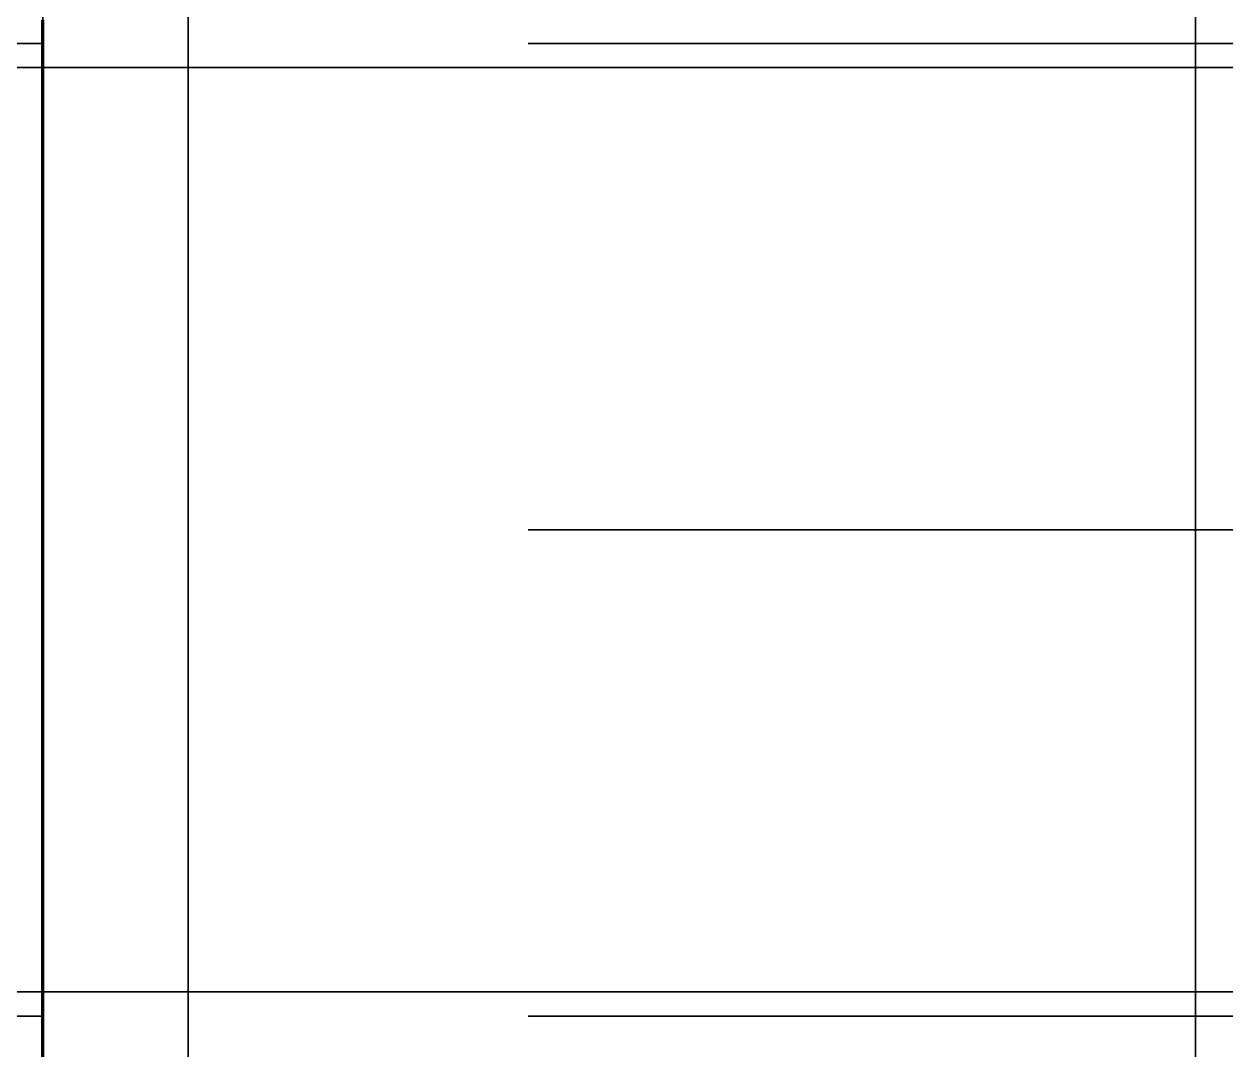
# Model space of a CAD drawing. Header units: millimetres. Extents: x 0 to 2208, y 0 to 420.
# Drawn here: x 67.846 to 70.322, y 74.662 to 76.776 of the extents above; entities that cross this region are included whole.
import ezdxf

# ---------------------------------------------------------------- set-up
doc = ezdxf.new("R2010")
doc.units = ezdxf.units.MM
doc.linetypes.add('IRAM-E-TRAZOS', pattern=[5, 4, -1])
doc.linetypes.add('IRAM-F-TRAZO-PUNTO', pattern=[20, 15, -2, 1, -2])
for name, color, linetype, lineweight in [('01-VISIBLE', 7, 'CONTINUOUS', 70), ('02-OCULTA', 4, 'IRAM-E-TRAZOS', 35), ('03-EJE', 1, 'IRAM-F-TRAZO-PUNTO', 18)]:
    doc.layers.add(name, color=color, linetype=linetype, lineweight=lineweight)

msp = doc.modelspace()

# ---------------------------------------------------------------- linework, layer by layer
at = {"layer": '01-VISIBLE'}
msp.add_lwpolyline([(67.8841, 74.6091), (67.8841, 74.6841), (67.8841, 74.7591), (67.8841, 74.8341), (67.8841, 74.9091), (67.8841, 74.9841), (67.8841, 75.0591), (67.8841, 75.1341), (67.8841, 75.2091), (67.8841, 75.2841), (67.8841, 75.3591), (67.8841, 75.4341), (67.8841, 75.5091), (67.8841, 75.5841), (67.8841, 75.6591), (67.8841, 75.7341), (67.8841, 75.8091), (67.8841, 75.8841), (67.8841, 75.9591), (67.8841, 76.0341), (67.8841, 76.1091), (67.8841, 76.1841), (67.8841, 76.2591), (67.8841, 76.3341), (67.8841, 76.4091), (67.8841, 76.4841), (67.8841, 76.5591), (67.8841, 76.6341), (67.8841, 76.7091), (67.8841, 76.7841)], dxfattribs=at)
at = {"layer": '02-OCULTA'}
for p, q in [((67.4841, 76.7366), (67.8841, 76.7366)), ((72.8841, 76.7366), (67.8841, 76.7366)), ((67.4841, 76.6866), (113.4841, 76.6866)), ((72.8841, 75.7341), (67.8841, 75.7341)), ((67.4841, 74.7816), (113.4841, 74.7816)), ((67.4841, 74.7316), (67.8841, 74.7316)), ((72.8841, 74.7316), (67.8841, 74.7316))]:
    msp.add_line(p, q, dxfattribs=at)
for points in [[(67.8841, 74.6541), (67.8841, 74.7081), (67.8841, 74.7621), (67.8841, 74.8161), (67.8841, 74.8701), (67.8841, 74.9241), (67.8841, 74.9781), (67.8841, 75.0321), (67.8841, 75.0861), (67.8841, 75.1401), (67.8841, 75.1941), (67.8841, 75.2481), (67.8841, 75.3021), (67.8841, 75.3561), (67.8841, 75.4101), (67.8841, 75.4641), (67.8841, 75.5181), (67.8841, 75.5721), (67.8841, 75.6261), (67.8841, 75.6801), (67.8841, 75.7341), (67.8841, 75.7881), (67.8841, 75.8421), (67.8841, 75.8961), (67.8841, 75.9501), (67.8841, 76.0041), (67.8841, 76.0581), (67.8841, 76.1121), (67.8841, 76.1661), (67.8841, 76.2201), (67.8841, 76.2741), (67.8841, 76.3281), (67.8841, 76.3821), (67.8841, 76.4361), (67.8841, 76.4901), (67.8841, 76.5441), (67.8841, 76.5981), (67.8841, 76.6521), (67.8841, 76.7061), (67.8841, 76.7601), (67.8841, 76.8141)], [(68.1841, 74.6541), (68.1841, 74.7081), (68.1841, 74.7621), (68.1841, 74.8161), (68.1841, 74.8701), (68.1841, 74.9241), (68.1841, 74.9781), (68.1841, 75.0321), (68.1841, 75.0861), (68.1841, 75.1401), (68.1841, 75.1941), (68.1841, 75.2481), (68.1841, 75.3021), (68.1841, 75.3561), (68.1841, 75.4101), (68.1841, 75.4641), (68.1841, 75.5181), (68.1841, 75.5721), (68.1841, 75.6261), (68.1841, 75.6801), (68.1841, 75.7341), (68.1841, 75.7881), (68.1841, 75.8421), (68.1841, 75.8961), (68.1841, 75.9501), (68.1841, 76.0041), (68.1841, 76.0581), (68.1841, 76.1121), (68.1841, 76.1661), (68.1841, 76.2201), (68.1841, 76.2741), (68.1841, 76.3281), (68.1841, 76.3821), (68.1841, 76.4361), (68.1841, 76.4901), (68.1841, 76.5441), (68.1841, 76.5981), (68.1841, 76.6521), (68.1841, 76.7061), (68.1841, 76.7601), (68.1841, 76.8141)], [(67.8841, 76.7889), (67.8841, 76.7387), (67.8841, 76.6885), (67.8841, 76.6382), (67.8841, 76.588), (67.8841, 76.5378), (67.8841, 76.4876), (67.8841, 76.4373), (67.8841, 76.3871), (67.8841, 76.3369), (67.8841, 76.2866), (67.8841, 76.2364), (67.8841, 76.1862), (67.8841, 76.1359), (67.8841, 76.0857), (67.8841, 76.0355), (67.8841, 75.9852), (67.8841, 75.935), (67.8841, 75.8848), (67.8841, 75.8345), (67.8841, 75.7843), (67.8841, 75.7341)], [(67.8841, 76.7876), (67.8841, 76.7374), (67.8841, 76.6872), (67.8841, 76.6371), (67.8841, 76.5869), (67.8841, 76.5367), (67.8841, 76.4866), (67.8841, 76.4364), (67.8841, 76.3862), (67.8841, 76.3361), (67.8841, 76.2859), (67.8841, 76.2357), (67.8841, 76.1856), (67.8841, 76.1354), (67.8841, 76.0852), (67.8841, 76.0351), (67.8841, 75.9849), (67.8841, 75.9347), (67.8841, 75.8846), (67.8841, 75.8344), (67.8841, 75.7842), (67.8841, 75.7341)], [(67.8841, 74.633), (67.8841, 74.6831), (67.8841, 74.7331), (67.8841, 74.7832), (67.8841, 74.8332), (67.8841, 74.8833), (67.8841, 74.9333), (67.8841, 74.9834), (67.8841, 75.0334), (67.8841, 75.0834), (67.8841, 75.1335), (67.8841, 75.1835), (67.8841, 75.2336), (67.8841, 75.2836), (67.8841, 75.3337), (67.8841, 75.3837), (67.8841, 75.4338), (67.8841, 75.4838), (67.8841, 75.5339), (67.8841, 75.5839), (67.8841, 75.634), (67.8841, 75.684), (67.8841, 75.7341), (67.8841, 75.7841), (67.8841, 75.8342), (67.8841, 75.8842), (67.8841, 75.9343), (67.8841, 75.9843), (67.8841, 76.0343), (67.8841, 76.0844), (67.8841, 76.1344), (67.8841, 76.1845), (67.8841, 76.2345), (67.8841, 76.2846), (67.8841, 76.3346), (67.8841, 76.3847), (67.8841, 76.4347), (67.8841, 76.4848), (67.8841, 76.5348), (67.8841, 76.5849), (67.8841, 76.6349), (67.8841, 76.685), (67.8841, 76.735), (67.8841, 76.7851)], [(67.8841, 76.7851), (67.8841, 76.735), (67.8841, 76.685), (67.8841, 76.6349), (67.8841, 76.5849), (67.8841, 76.5348), (67.8841, 76.4848), (67.8841, 76.4347), (67.8841, 76.3847), (67.8841, 76.3346), (67.8841, 76.2846), (67.8841, 76.2345), (67.8841, 76.1845), (67.8841, 76.1344), (67.8841, 76.0844), (67.8841, 76.0343), (67.8841, 75.9843), (67.8841, 75.9343), (67.8841, 75.8842), (67.8841, 75.8342), (67.8841, 75.7841), (67.8841, 75.7341)], [(67.8841, 74.6341), (67.8841, 74.6841), (67.8841, 74.7341), (67.8841, 74.7841), (67.8841, 74.8341), (67.8841, 74.8841), (67.8841, 74.9341), (67.8841, 74.9841), (67.8841, 75.0341), (67.8841, 75.0841), (67.8841, 75.1341), (67.8841, 75.1841), (67.8841, 75.2341), (67.8841, 75.2841), (67.8841, 75.3341), (67.8841, 75.3841), (67.8841, 75.4341), (67.8841, 75.4841), (67.8841, 75.5341), (67.8841, 75.5841), (67.8841, 75.6341), (67.8841, 75.6841), (67.8841, 75.7341), (67.8841, 75.7841), (67.8841, 75.8341), (67.8841, 75.8841), (67.8841, 75.9341), (67.8841, 75.9841), (67.8841, 76.0341), (67.8841, 76.0841), (67.8841, 76.1341), (67.8841, 76.1841), (67.8841, 76.2341), (67.8841, 76.2841), (67.8841, 76.3341), (67.8841, 76.3841), (67.8841, 76.4341), (67.8841, 76.4841), (67.8841, 76.5341), (67.8841, 76.5841), (67.8841, 76.6341), (67.8841, 76.6841), (67.8841, 76.7341), (67.8841, 76.7841)], [(67.8841, 76.7841), (67.8841, 76.7341), (67.8841, 76.6841), (67.8841, 76.6341), (67.8841, 76.5841), (67.8841, 76.5341), (67.8841, 76.4841), (67.8841, 76.4341), (67.8841, 76.3841), (67.8841, 76.3341), (67.8841, 76.2841), (67.8841, 76.2341), (67.8841, 76.1841), (67.8841, 76.1341), (67.8841, 76.0841), (67.8841, 76.0341), (67.8841, 75.9841), (67.8841, 75.9341), (67.8841, 75.8841), (67.8841, 75.8341), (67.8841, 75.7841), (67.8841, 75.7341)], [(68.1841, 74.6211), (68.1841, 74.6741), (68.1841, 74.7271), (68.1841, 74.7801), (68.1841, 74.8331), (68.1841, 74.8861), (68.1841, 74.9391), (68.1841, 74.9921), (68.1841, 75.0451), (68.1841, 75.0981), (68.1841, 75.1511), (68.1841, 75.2041), (68.1841, 75.2571), (68.1841, 75.3101), (68.1841, 75.3631), (68.1841, 75.4161), (68.1841, 75.4691), (68.1841, 75.5221), (68.1841, 75.5751), (68.1841, 75.6281), (68.1841, 75.6811), (68.1841, 75.7341), (68.1841, 75.7871), (68.1841, 75.8401), (68.1841, 75.8931), (68.1841, 75.9461), (68.1841, 75.9991), (68.1841, 76.0521), (68.1841, 76.1051), (68.1841, 76.1581), (68.1841, 76.2111), (68.1841, 76.2641), (68.1841, 76.3171), (68.1841, 76.3701), (68.1841, 76.4231), (68.1841, 76.4761), (68.1841, 76.5291), (68.1841, 76.5821), (68.1841, 76.6351), (68.1841, 76.6881), (68.1841, 76.7411), (68.1841, 76.7941)], [(68.1841, 76.789), (68.1841, 76.7388), (68.1841, 76.6886), (68.1841, 76.6383), (68.1841, 76.5881), (68.1841, 76.5379), (68.1841, 76.4876), (68.1841, 76.4374), (68.1841, 76.3871), (68.1841, 76.3369), (68.1841, 76.2867), (68.1841, 76.2364), (68.1841, 76.1862), (68.1841, 76.136), (68.1841, 76.0857), (68.1841, 76.0355), (68.1841, 75.9852), (68.1841, 75.935), (68.1841, 75.8848), (68.1841, 75.8345), (68.1841, 75.7843), (68.1841, 75.7341)], [(68.1841, 76.7889), (68.1841, 76.7387), (68.1841, 76.6885), (68.1841, 76.6382), (68.1841, 76.588), (68.1841, 76.5378), (68.1841, 76.4876), (68.1841, 76.4373), (68.1841, 76.3871), (68.1841, 76.3369), (68.1841, 76.2866), (68.1841, 76.2364), (68.1841, 76.1862), (68.1841, 76.1359), (68.1841, 76.0857), (68.1841, 76.0355), (68.1841, 75.9852), (68.1841, 75.935), (68.1841, 75.8848), (68.1841, 75.8345), (68.1841, 75.7843), (68.1841, 75.7341)], [(70.2591, 74.6211), (70.2591, 74.6741), (70.2591, 74.7271), (70.2591, 74.7801), (70.2591, 74.8331), (70.2591, 74.8861), (70.2591, 74.9391), (70.2591, 74.9921), (70.2591, 75.0451), (70.2591, 75.0981), (70.2591, 75.1511), (70.2591, 75.2041), (70.2591, 75.2571), (70.2591, 75.3101), (70.2591, 75.3631), (70.2591, 75.4161), (70.2591, 75.4691), (70.2591, 75.5221), (70.2591, 75.5751), (70.2591, 75.6281), (70.2591, 75.6811), (70.2591, 75.7341), (70.2591, 75.7871), (70.2591, 75.8401), (70.2591, 75.8931), (70.2591, 75.9461), (70.2591, 75.9991), (70.2591, 76.0521), (70.2591, 76.1051), (70.2591, 76.1581), (70.2591, 76.2111), (70.2591, 76.2641), (70.2591, 76.3171), (70.2591, 76.3701), (70.2591, 76.4231), (70.2591, 76.4761), (70.2591, 76.5291), (70.2591, 76.5821), (70.2591, 76.6351), (70.2591, 76.6881), (70.2591, 76.7411), (70.2591, 76.7941)], [(70.2591, 76.789), (70.2591, 76.7388), (70.2591, 76.6886), (70.2591, 76.6383), (70.2591, 76.5881), (70.2591, 76.5379), (70.2591, 76.4876), (70.2591, 76.4374), (70.2591, 76.3871), (70.2591, 76.3369), (70.2591, 76.2867), (70.2591, 76.2364), (70.2591, 76.1862), (70.2591, 76.136), (70.2591, 76.0857), (70.2591, 76.0355), (70.2591, 75.9852), (70.2591, 75.935), (70.2591, 75.8848), (70.2591, 75.8345), (70.2591, 75.7843), (70.2591, 75.7341)], [(70.2591, 74.633), (70.2591, 74.6831), (70.2591, 74.7331), (70.2591, 74.7832), (70.2591, 74.8332), (70.2591, 74.8833), (70.2591, 74.9333), (70.2591, 74.9834), (70.2591, 75.0334), (70.2591, 75.0834), (70.2591, 75.1335), (70.2591, 75.1835), (70.2591, 75.2336), (70.2591, 75.2836), (70.2591, 75.3337), (70.2591, 75.3837), (70.2591, 75.4338), (70.2591, 75.4838), (70.2591, 75.5339), (70.2591, 75.5839), (70.2591, 75.634), (70.2591, 75.684), (70.2591, 75.7341), (70.2591, 75.7841), (70.2591, 75.8342), (70.2591, 75.8842), (70.2591, 75.9343), (70.2591, 75.9843), (70.2591, 76.0343), (70.2591, 76.0844), (70.2591, 76.1344), (70.2591, 76.1845), (70.2591, 76.2345), (70.2591, 76.2846), (70.2591, 76.3346), (70.2591, 76.3847), (70.2591, 76.4347), (70.2591, 76.4848), (70.2591, 76.5348), (70.2591, 76.5849), (70.2591, 76.6349), (70.2591, 76.685), (70.2591, 76.735), (70.2591, 76.7851)], [(70.2591, 76.7851), (70.2591, 76.735), (70.2591, 76.685), (70.2591, 76.6349), (70.2591, 76.5849), (70.2591, 76.5348), (70.2591, 76.4848), (70.2591, 76.4347), (70.2591, 76.3847), (70.2591, 76.3346), (70.2591, 76.2846), (70.2591, 76.2345), (70.2591, 76.1845), (70.2591, 76.1344), (70.2591, 76.0844), (70.2591, 76.0343), (70.2591, 75.9843), (70.2591, 75.9343), (70.2591, 75.8842), (70.2591, 75.8342), (70.2591, 75.7841), (70.2591, 75.7341)], [(67.8841, 74.7316), (67.8841, 74.7817), (67.8841, 74.8318), (67.8841, 74.8819), (67.8841, 74.9321), (67.8841, 74.9822), (67.8841, 75.0323), (67.8841, 75.0824), (67.8841, 75.1326), (67.8841, 75.1827), (67.8841, 75.2328), (67.8841, 75.2829), (67.8841, 75.3331), (67.8841, 75.3832), (67.8841, 75.4333), (67.8841, 75.4834), (67.8841, 75.5336), (67.8841, 75.5837), (67.8841, 75.6338), (67.8841, 75.6839), (67.8841, 75.7341), (67.8841, 75.7842), (67.8841, 75.8343), (67.8841, 75.8844), (67.8841, 75.9346), (67.8841, 75.9847), (67.8841, 76.0348), (67.8841, 76.0849), (67.8841, 76.1351), (67.8841, 76.1852), (67.8841, 76.2353), (67.8841, 76.2854), (67.8841, 76.3356), (67.8841, 76.3857), (67.8841, 76.4358), (67.8841, 76.4859), (67.8841, 76.5361), (67.8841, 76.5862), (67.8841, 76.6363), (67.8841, 76.6864), (67.8841, 76.7366)], [(67.8841, 76.7366), (67.8841, 76.6864), (67.8841, 76.6363), (67.8841, 76.5862), (67.8841, 76.5361), (67.8841, 76.4859), (67.8841, 76.4358), (67.8841, 76.3857), (67.8841, 76.3356), (67.8841, 76.2854), (67.8841, 76.2353), (67.8841, 76.1852), (67.8841, 76.1351), (67.8841, 76.0849), (67.8841, 76.0348), (67.8841, 75.9847), (67.8841, 75.9346), (67.8841, 75.8844), (67.8841, 75.8343), (67.8841, 75.7842), (67.8841, 75.7341)], [(67.8841, 74.7316), (67.8841, 74.7817), (67.8841, 74.8318), (67.8841, 74.8819), (67.8841, 74.9321), (67.8841, 74.9822), (67.8841, 75.0323), (67.8841, 75.0824), (67.8841, 75.1326), (67.8841, 75.1827), (67.8841, 75.2328), (67.8841, 75.2829), (67.8841, 75.3331), (67.8841, 75.3832), (67.8841, 75.4333), (67.8841, 75.4834), (67.8841, 75.5336), (67.8841, 75.5837), (67.8841, 75.6338), (67.8841, 75.6839), (67.8841, 75.7341), (67.8841, 75.7842), (67.8841, 75.8343), (67.8841, 75.8844), (67.8841, 75.9346), (67.8841, 75.9847), (67.8841, 76.0348), (67.8841, 76.0849), (67.8841, 76.1351), (67.8841, 76.1852), (67.8841, 76.2353), (67.8841, 76.2854), (67.8841, 76.3356), (67.8841, 76.3857), (67.8841, 76.4358), (67.8841, 76.4859), (67.8841, 76.5361), (67.8841, 76.5862), (67.8841, 76.6363), (67.8841, 76.6864), (67.8841, 76.7366)], [(67.8841, 76.7366), (67.8841, 76.6864), (67.8841, 76.6363), (67.8841, 76.5862), (67.8841, 76.5361), (67.8841, 76.4859), (67.8841, 76.4358), (67.8841, 76.3857), (67.8841, 76.3356), (67.8841, 76.2854), (67.8841, 76.2353), (67.8841, 76.1852), (67.8841, 76.1351), (67.8841, 76.0849), (67.8841, 76.0348), (67.8841, 75.9847), (67.8841, 75.9346), (67.8841, 75.8844), (67.8841, 75.8343), (67.8841, 75.7842), (67.8841, 75.7341)], [(67.8841, 75.7341), (67.8841, 75.6841), (67.8841, 75.6341), (67.8841, 75.5841), (67.8841, 75.5341), (67.8841, 75.4841), (67.8841, 75.4341), (67.8841, 75.3841), (67.8841, 75.3341), (67.8841, 75.2841), (67.8841, 75.2341), (67.8841, 75.1841), (67.8841, 75.1341), (67.8841, 75.0841), (67.8841, 75.0341), (67.8841, 74.9841), (67.8841, 74.9341), (67.8841, 74.8841), (67.8841, 74.8341), (67.8841, 74.7841), (67.8841, 74.7341), (67.8841, 74.6841), (67.8841, 74.6341)], [(67.8841, 75.7341), (67.8841, 75.6841), (67.8841, 75.6341), (67.8841, 75.5841), (67.8841, 75.5341), (67.8841, 75.4841), (67.8841, 75.4341), (67.8841, 75.3841), (67.8841, 75.3341), (67.8841, 75.2841), (67.8841, 75.2341), (67.8841, 75.1841), (67.8841, 75.1341), (67.8841, 75.0841), (67.8841, 75.0341), (67.8841, 74.9841), (67.8841, 74.9341), (67.8841, 74.8841), (67.8841, 74.8341), (67.8841, 74.7841), (67.8841, 74.7341), (67.8841, 74.6841), (67.8841, 74.6341)], [(67.8841, 75.7341), (67.8841, 75.6839), (67.8841, 75.6338), (67.8841, 75.5837), (67.8841, 75.5336), (67.8841, 75.4834), (67.8841, 75.4333), (67.8841, 75.3832), (67.8841, 75.3331), (67.8841, 75.2829), (67.8841, 75.2328), (67.8841, 75.1827), (67.8841, 75.1326), (67.8841, 75.0824), (67.8841, 75.0323), (67.8841, 74.9822), (67.8841, 74.9321), (67.8841, 74.8819), (67.8841, 74.8318), (67.8841, 74.7817), (67.8841, 74.7316)], [(67.8841, 75.7341), (67.8841, 75.684), (67.8841, 75.634), (67.8841, 75.5839), (67.8841, 75.5339), (67.8841, 75.4838), (67.8841, 75.4338), (67.8841, 75.3837), (67.8841, 75.3337), (67.8841, 75.2836), (67.8841, 75.2336), (67.8841, 75.1835), (67.8841, 75.1335), (67.8841, 75.0834), (67.8841, 75.0334), (67.8841, 74.9834), (67.8841, 74.9333), (67.8841, 74.8833), (67.8841, 74.8332), (67.8841, 74.7832), (67.8841, 74.7331), (67.8841, 74.6831), (67.8841, 74.633)], [(67.8841, 75.7341), (67.8841, 75.6841), (67.8841, 75.6341), (67.8841, 75.5841), (67.8841, 75.5341), (67.8841, 75.4841), (67.8841, 75.4341), (67.8841, 75.3841), (67.8841, 75.3341), (67.8841, 75.2841), (67.8841, 75.2341), (67.8841, 75.1841), (67.8841, 75.1341), (67.8841, 75.0841), (67.8841, 75.0341), (67.8841, 74.9841), (67.8841, 74.9341), (67.8841, 74.8841), (67.8841, 74.8341), (67.8841, 74.7841), (67.8841, 74.7341), (67.8841, 74.6841), (67.8841, 74.6341)], [(67.8841, 75.7341), (67.8841, 75.6839), (67.8841, 75.6338), (67.8841, 75.5837), (67.8841, 75.5336), (67.8841, 75.4834), (67.8841, 75.4333), (67.8841, 75.3832), (67.8841, 75.3331), (67.8841, 75.2829), (67.8841, 75.2328), (67.8841, 75.1827), (67.8841, 75.1326), (67.8841, 75.0824), (67.8841, 75.0323), (67.8841, 74.9822), (67.8841, 74.9321), (67.8841, 74.8819), (67.8841, 74.8318), (67.8841, 74.7817), (67.8841, 74.7316)], [(68.1841, 75.7341), (68.1841, 75.6841), (68.1841, 75.6341), (68.1841, 75.5841), (68.1841, 75.5341), (68.1841, 75.4841), (68.1841, 75.4341), (68.1841, 75.3841), (68.1841, 75.3341), (68.1841, 75.2841), (68.1841, 75.2341), (68.1841, 75.1841), (68.1841, 75.1341), (68.1841, 75.0841), (68.1841, 75.0341), (68.1841, 74.9841), (68.1841, 74.9341), (68.1841, 74.8841), (68.1841, 74.8341), (68.1841, 74.7841), (68.1841, 74.7341), (68.1841, 74.6841), (68.1841, 74.6341)], [(68.1841, 75.7341), (68.1841, 75.6841), (68.1841, 75.6341), (68.1841, 75.5841), (68.1841, 75.5341), (68.1841, 75.4841), (68.1841, 75.4341), (68.1841, 75.3841), (68.1841, 75.3341), (68.1841, 75.2841), (68.1841, 75.2341), (68.1841, 75.1841), (68.1841, 75.1341), (68.1841, 75.0841), (68.1841, 75.0341), (68.1841, 74.9841), (68.1841, 74.9341), (68.1841, 74.8841), (68.1841, 74.8341), (68.1841, 74.7841), (68.1841, 74.7341), (68.1841, 74.6841), (68.1841, 74.6341)], [(70.2591, 75.7341), (70.2591, 75.684), (70.2591, 75.634), (70.2591, 75.5839), (70.2591, 75.5339), (70.2591, 75.4838), (70.2591, 75.4338), (70.2591, 75.3837), (70.2591, 75.3337), (70.2591, 75.2836), (70.2591, 75.2336), (70.2591, 75.1835), (70.2591, 75.1335), (70.2591, 75.0834), (70.2591, 75.0334), (70.2591, 74.9834), (70.2591, 74.9333), (70.2591, 74.8833), (70.2591, 74.8332), (70.2591, 74.7832), (70.2591, 74.7331), (70.2591, 74.6831), (70.2591, 74.633)], [(70.2591, 75.7341), (70.2591, 75.6841), (70.2591, 75.6341), (70.2591, 75.5841), (70.2591, 75.5341), (70.2591, 75.4841), (70.2591, 75.4341), (70.2591, 75.3841), (70.2591, 75.3341), (70.2591, 75.2841), (70.2591, 75.2341), (70.2591, 75.1841), (70.2591, 75.1341), (70.2591, 75.0841), (70.2591, 75.0341), (70.2591, 74.9841), (70.2591, 74.9341), (70.2591, 74.8841), (70.2591, 74.8341), (70.2591, 74.7841), (70.2591, 74.7341), (70.2591, 74.6841), (70.2591, 74.6341)]]:
    msp.add_lwpolyline(points, dxfattribs=at)
at = {"layer": '03-EJE'}
msp.add_line((70.0841, 75.7341), (110.8841, 75.7341), dxfattribs=at)

doc.saveas('drawing.dxf')
